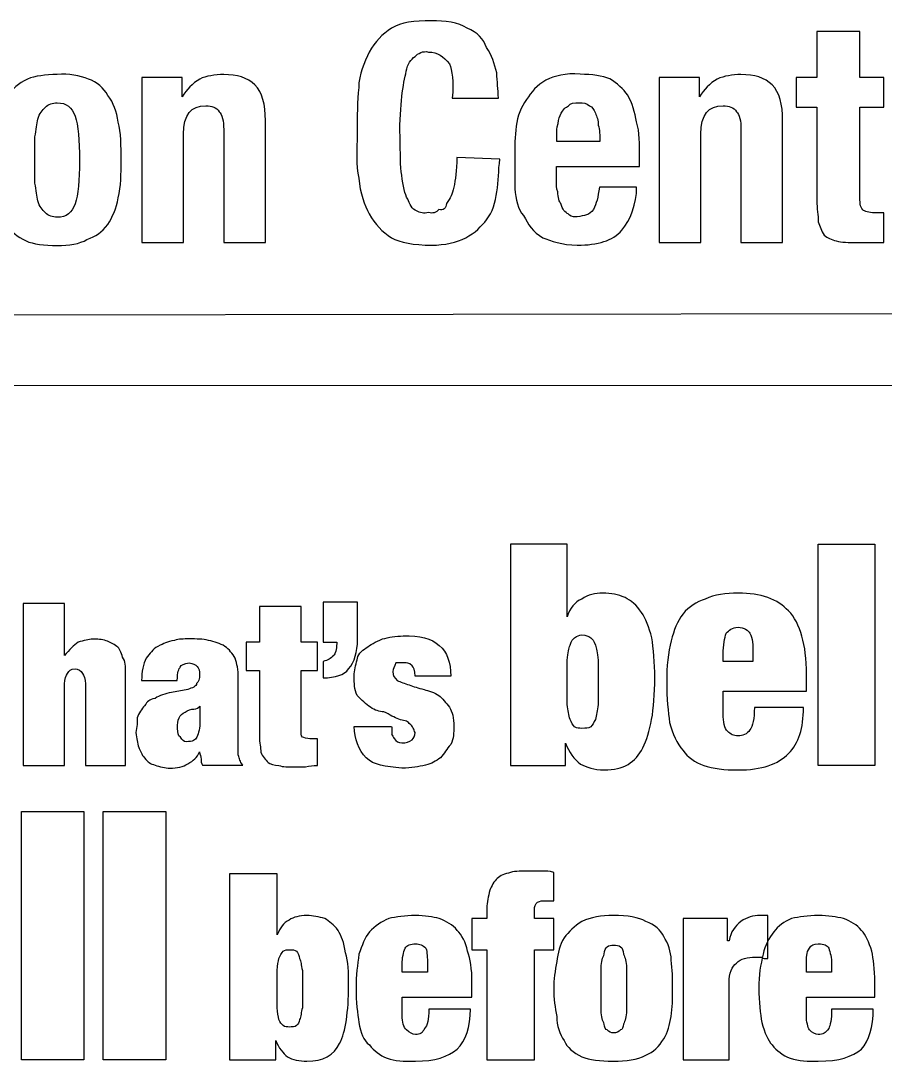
# Paper-space layout '1' of a CAD drawing. Header units: inches. Extents: x 1.3 to 44.7, y 1 to 54.1.
# Drawn here: x 11.867 to 12.303, y 6.761 to 7.286 of the extents above; entities that cross this region are included whole.
import ezdxf

# ---------------------------------------------------------------- set-up
doc = ezdxf.new("R2010")
doc.units = ezdxf.units.IN
doc.header["$MEASUREMENT"] = 0
doc.layers.add('ASEDOLIKE - Level 4', color=7, linetype='Continuous', lineweight=0)

psp = doc.layouts.new('1')

# ---------------------------------------------------------------- linework, layer by layer
at = {"layer": 'ASEDOLIKE - Level 4', "color": 7, "linetype": 'Continuous', "lineweight": 30}
for p, q in [((12.97675, 7.13944), (10.88237, 7.13644)), ((13.08248, 7.10269), (10.83813, 7.10194)), ((12.26904, 6.91059), (12.26904, 7.02232)), ((12.26904, 7.02232), (12.29753, 7.02232)), ((12.29753, 7.02232), (12.29753, 6.91059)), ((12.29753, 6.91059), (12.26904, 6.91059)), ((11.86711, 6.76212), (11.86711, 6.88735)), ((11.86711, 6.88735), (11.8986, 6.88735)), ((11.8986, 6.88735), (11.8986, 6.76212)), ((11.90835, 6.76212), (11.90835, 6.88735)), ((11.90835, 6.88735), (11.93984, 6.88735)), ((11.93984, 6.88735), (11.93984, 6.76212)), ((11.8986, 6.76212), (11.86711, 6.76212)), ((11.93984, 6.76212), (11.90835, 6.76212))]:
    psp.add_line(p, q, dxfattribs=at)
for points, knots in [([(12.08291, 7.26467), (12.07991, 7.26841), (12.07691, 7.27066), (12.07241, 7.27066), (12.06941, 7.27141), (12.06716, 7.26991), (12.06566, 7.26841), (12.06341, 7.26691), (12.06191, 7.26467), (12.06116, 7.26092), (12.06041, 7.25792), (12.05966, 7.25342), (12.05891, 7.24817), (12.05891, 7.24292), (12.05741, 7.23617), (12.05816, 7.22792), (12.05816, 7.21967), (12.05816, 7.21292), (12.05891, 7.20843), (12.05966, 7.20318), (12.06041, 7.19868), (12.06191, 7.19643), (12.06266, 7.19418), (12.06416, 7.19118), (12.06641, 7.19043), (12.06791, 7.18968), (12.07016, 7.18893), (12.07241, 7.18968), (12.07466, 7.18893), (12.07616, 7.18968), (12.07766, 7.19118), (12.07991, 7.19043), (12.08141, 7.19193), (12.08141, 7.19418), (12.08366, 7.19718), (12.08441, 7.19868), (12.08516, 7.20243), (12.08591, 7.20618), (12.08666, 7.21067), (12.08666, 7.21742), (12.08666, 7.21742), (12.1084, 7.21667), (12.1084, 7.21667), (12.10765, 7.21067), (12.10765, 7.20543), (12.1069, 7.20018), (12.10615, 7.19493), (12.10465, 7.18968), (12.10165, 7.18593), (12.0994, 7.18293), (12.09566, 7.17918), (12.09116, 7.17693), (12.08666, 7.17468), (12.08066, 7.17318), (12.07391, 7.17318), (12.06491, 7.17318), (12.05816, 7.17468), (12.05366, 7.17693), (12.04916, 7.17993), (12.04541, 7.18368), (12.04241, 7.18893), (12.04017, 7.19343), (12.03792, 7.19943), (12.03717, 7.20693), (12.03567, 7.21367), (12.03642, 7.22117), (12.03642, 7.22942), (12.03642, 7.23842), (12.03642, 7.24592), (12.03717, 7.25267), (12.03717, 7.25942), (12.04017, 7.26541), (12.04241, 7.27066), (12.04541, 7.27591), (12.04916, 7.27966), (12.05366, 7.28266), (12.05891, 7.28566), (12.06491, 7.28641), (12.07391, 7.28641), (12.08066, 7.28641), (12.08741, 7.28566), (12.09191, 7.28266), (12.09715, 7.28041), (12.10015, 7.27741), (12.10165, 7.27291), (12.10465, 7.26916), (12.1054, 7.26467), (12.1069, 7.26017), (12.1069, 7.25567), (12.10765, 7.25192), (12.10765, 7.24742), (12.10765, 7.24742), (12.08441, 7.24742), (12.08441, 7.24742), (12.08516, 7.25567), (12.08441, 7.26167), (12.08291, 7.26467)], [0, 0, 0, 0, 0.03125, 0.03125, 0.03125, 0.0625, 0.0625, 0.0625, 0.09375, 0.09375, 0.09375, 0.125, 0.125, 0.125, 0.15625, 0.15625, 0.15625, 0.1875, 0.1875, 0.1875, 0.21875, 0.21875, 0.21875, 0.25, 0.25, 0.25, 0.28125, 0.28125, 0.28125, 0.3125, 0.3125, 0.3125, 0.34375, 0.34375, 0.34375, 0.375, 0.375, 0.375, 0.40625, 0.40625, 0.40625, 0.4375, 0.4375, 0.4375, 0.46875, 0.46875, 0.46875, 0.5, 0.5, 0.5, 0.53125, 0.53125, 0.53125, 0.5625, 0.5625, 0.5625, 0.59375, 0.59375, 0.59375, 0.625, 0.625, 0.625, 0.65625, 0.65625, 0.65625, 0.6875, 0.6875, 0.6875, 0.71875, 0.71875, 0.71875, 0.75, 0.75, 0.75, 0.78125, 0.78125, 0.78125, 0.8125, 0.8125, 0.8125, 0.84375, 0.84375, 0.84375, 0.875, 0.875, 0.875, 0.90625, 0.90625, 0.90625, 0.9375, 0.9375, 0.9375, 0.96875, 0.96875, 0.96875, 1, 1, 1, 1]), ([(12.29003, 7.28103), (12.29003, 7.28103), (12.29003, 7.25778), (12.29003, 7.25778), (12.29003, 7.25778), (12.30203, 7.25778), (12.30203, 7.25778), (12.30203, 7.25778), (12.30203, 7.24278), (12.30203, 7.24278), (12.30203, 7.24278), (12.29003, 7.24278), (12.29003, 7.24278), (12.29003, 7.24278), (12.29003, 7.19854), (12.29003, 7.19854), (12.29003, 7.19479), (12.29003, 7.19254), (12.29153, 7.19104), (12.29228, 7.19029), (12.29453, 7.18954), (12.29753, 7.18954), (12.29828, 7.18954), (12.29903, 7.18954), (12.29978, 7.18954), (12.30053, 7.18954), (12.30128, 7.18954), (12.30203, 7.18954), (12.30203, 7.18954), (12.30203, 7.17454), (12.30203, 7.17454), (12.29978, 7.17454), (12.29753, 7.17454), (12.29528, 7.17454), (12.29303, 7.17454), (12.29078, 7.17454), (12.28853, 7.17454), (12.28403, 7.17454), (12.28103, 7.17454), (12.27803, 7.17529), (12.27578, 7.17604), (12.27353, 7.17679), (12.27203, 7.17829), (12.27054, 7.18054), (12.26979, 7.18279), (12.26904, 7.18504), (12.26904, 7.18804), (12.26829, 7.19179), (12.26829, 7.19554), (12.26829, 7.19554), (12.26829, 7.24278), (12.26829, 7.24278), (12.26829, 7.24278), (12.25779, 7.24278), (12.25779, 7.24278), (12.25779, 7.24278), (12.25779, 7.25778), (12.25779, 7.25778), (12.25779, 7.25778), (12.26829, 7.25778), (12.26829, 7.25778), (12.26829, 7.25778), (12.26829, 7.28103), (12.26829, 7.28103), (12.26829, 7.28103), (12.29003, 7.28103), (12.29003, 7.28103)], [0, 0, 0, 0, 0.045455, 0.045455, 0.045455, 0.090909, 0.090909, 0.090909, 0.136364, 0.136364, 0.136364, 0.181818, 0.181818, 0.181818, 0.227273, 0.227273, 0.227273, 0.272727, 0.272727, 0.272727, 0.318182, 0.318182, 0.318182, 0.363636, 0.363636, 0.363636, 0.409091, 0.409091, 0.409091, 0.454545, 0.454545, 0.454545, 0.5, 0.5, 0.5, 0.545455, 0.545455, 0.545455, 0.590909, 0.590909, 0.590909, 0.636364, 0.636364, 0.636364, 0.681818, 0.681818, 0.681818, 0.727273, 0.727273, 0.727273, 0.772727, 0.772727, 0.772727, 0.818182, 0.818182, 0.818182, 0.863636, 0.863636, 0.863636, 0.909091, 0.909091, 0.909091, 0.954545, 0.954545, 0.954545, 1, 1, 1, 1]), ([(11.85436, 7.23453), (11.85511, 7.24053), (11.85736, 7.24503), (11.85961, 7.24878), (11.86261, 7.25178), (11.86561, 7.25478), (11.87011, 7.25703), (11.87386, 7.25853), (11.87911, 7.25928), (11.8851, 7.25928), (11.8911, 7.26003), (11.89635, 7.25853), (11.90085, 7.25703), (11.90535, 7.25553), (11.90835, 7.25253), (11.9106, 7.24878), (11.9136, 7.24503), (11.9151, 7.24053), (11.91585, 7.23528), (11.91735, 7.23003), (11.91735, 7.22329), (11.91735, 7.21579), (11.91735, 7.20904), (11.91735, 7.20304), (11.91585, 7.19704), (11.9151, 7.19179), (11.91285, 7.18729), (11.9106, 7.18354), (11.9076, 7.17979), (11.9046, 7.17754), (11.9001, 7.17604), (11.89635, 7.17379), (11.8911, 7.17304), (11.8851, 7.17304), (11.87836, 7.17304), (11.87311, 7.17379), (11.86936, 7.17529), (11.86486, 7.17754), (11.86186, 7.17979), (11.85961, 7.18354), (11.85661, 7.18729), (11.85511, 7.19179), (11.85436, 7.19704), (11.85286, 7.20229), (11.85286, 7.20904), (11.85286, 7.21579), (11.85286, 7.22329), (11.85286, 7.22928), (11.85436, 7.23453)], [0, 0, 0, 0, 0.0625, 0.0625, 0.0625, 0.125, 0.125, 0.125, 0.1875, 0.1875, 0.1875, 0.25, 0.25, 0.25, 0.3125, 0.3125, 0.3125, 0.375, 0.375, 0.375, 0.4375, 0.4375, 0.4375, 0.5, 0.5, 0.5, 0.5625, 0.5625, 0.5625, 0.625, 0.625, 0.625, 0.6875, 0.6875, 0.6875, 0.75, 0.75, 0.75, 0.8125, 0.8125, 0.8125, 0.875, 0.875, 0.875, 0.9375, 0.9375, 0.9375, 1, 1, 1, 1]), ([(11.94809, 7.25778), (11.94809, 7.25778), (11.94809, 7.24803), (11.94809, 7.24803), (11.94809, 7.24803), (11.94809, 7.24803), (11.94809, 7.24803), (11.95034, 7.25178), (11.95334, 7.25478), (11.95709, 7.25703), (11.96009, 7.25853), (11.96459, 7.25928), (11.96909, 7.25928), (11.97584, 7.25928), (11.98109, 7.25778), (11.98484, 7.25403), (11.98859, 7.25028), (11.99009, 7.24428), (11.99009, 7.23603), (11.99009, 7.23603), (11.99009, 7.17454), (11.99009, 7.17454), (11.99009, 7.17454), (11.96909, 7.17454), (11.96909, 7.17454), (11.96909, 7.17454), (11.96909, 7.23153), (11.96909, 7.23153), (11.96909, 7.23603), (11.96834, 7.23903), (11.96684, 7.24053), (11.96534, 7.24278), (11.96309, 7.24353), (11.96009, 7.24353), (11.95259, 7.24353), (11.94884, 7.23903), (11.94884, 7.22928), (11.94884, 7.22928), (11.94884, 7.17454), (11.94884, 7.17454), (11.94884, 7.17454), (11.92785, 7.17454), (11.92785, 7.17454), (11.92785, 7.17454), (11.92785, 7.25778), (11.92785, 7.25778), (11.92785, 7.25778), (11.94809, 7.25778), (11.94809, 7.25778)], [0, 0, 0, 0, 0.0625, 0.0625, 0.0625, 0.125, 0.125, 0.125, 0.1875, 0.1875, 0.1875, 0.25, 0.25, 0.25, 0.3125, 0.3125, 0.3125, 0.375, 0.375, 0.375, 0.4375, 0.4375, 0.4375, 0.5, 0.5, 0.5, 0.5625, 0.5625, 0.5625, 0.625, 0.625, 0.625, 0.6875, 0.6875, 0.6875, 0.75, 0.75, 0.75, 0.8125, 0.8125, 0.8125, 0.875, 0.875, 0.875, 0.9375, 0.9375, 0.9375, 1, 1, 1, 1]), ([(12.1369, 7.20618), (12.1369, 7.20393), (12.1369, 7.20168), (12.13765, 7.20018), (12.13765, 7.19718), (12.1384, 7.19493), (12.13915, 7.19418), (12.1399, 7.19118), (12.1414, 7.18968), (12.1429, 7.18893), (12.14365, 7.18818), (12.1444, 7.18743), (12.1474, 7.18743), (12.15115, 7.18818), (12.15339, 7.18818), (12.15564, 7.19118), (12.15714, 7.19418), (12.15789, 7.19718), (12.15864, 7.20243), (12.15864, 7.20243), (12.17739, 7.20243), (12.17739, 7.20243), (12.17739, 7.19418), (12.17439, 7.18593), (12.16989, 7.18068), (12.16539, 7.17543), (12.15789, 7.17318), (12.1474, 7.17318), (12.1399, 7.17318), (12.1339, 7.17543), (12.13015, 7.17693), (12.1249, 7.17993), (12.12265, 7.18368), (12.1204, 7.18818), (12.1174, 7.19118), (12.11665, 7.19643), (12.1159, 7.20168), (12.1159, 7.20768), (12.1159, 7.21142), (12.1159, 7.21667), (12.1159, 7.22342), (12.1159, 7.22792), (12.11665, 7.23317), (12.1174, 7.23842), (12.1189, 7.24292), (12.1219, 7.24667), (12.12415, 7.25042), (12.12715, 7.25417), (12.13165, 7.25642), (12.13615, 7.25867), (12.1414, 7.26017), (12.1489, 7.25942), (12.15489, 7.25942), (12.16014, 7.25867), (12.16389, 7.25717), (12.16764, 7.25492), (12.17064, 7.25192), (12.17289, 7.24892), (12.17514, 7.24517), (12.17664, 7.23992), (12.17739, 7.23542), (12.17889, 7.23017), (12.17889, 7.22417), (12.17889, 7.21742), (12.17889, 7.21742), (12.17889, 7.21292), (12.17889, 7.21292), (12.17889, 7.21292), (12.1369, 7.21292), (12.1369, 7.21292), (12.1369, 7.21292), (12.1369, 7.20618), (12.1369, 7.20618)], [0, 0, 0, 0, 0.041667, 0.041667, 0.041667, 0.083333, 0.083333, 0.083333, 0.125, 0.125, 0.125, 0.166667, 0.166667, 0.166667, 0.208333, 0.208333, 0.208333, 0.25, 0.25, 0.25, 0.291667, 0.291667, 0.291667, 0.333333, 0.333333, 0.333333, 0.375, 0.375, 0.375, 0.416667, 0.416667, 0.416667, 0.458333, 0.458333, 0.458333, 0.5, 0.5, 0.5, 0.541667, 0.541667, 0.541667, 0.583333, 0.583333, 0.583333, 0.625, 0.625, 0.625, 0.666667, 0.666667, 0.666667, 0.708333, 0.708333, 0.708333, 0.75, 0.75, 0.75, 0.791667, 0.791667, 0.791667, 0.833333, 0.833333, 0.833333, 0.875, 0.875, 0.875, 0.916667, 0.916667, 0.916667, 0.958333, 0.958333, 0.958333, 1, 1, 1, 1]), ([(12.20905, 7.25778), (12.20905, 7.25778), (12.20905, 7.24803), (12.20905, 7.24803), (12.20905, 7.24803), (12.20905, 7.24803), (12.20905, 7.24803), (12.2113, 7.25178), (12.2143, 7.25478), (12.21804, 7.25703), (12.22179, 7.25853), (12.22554, 7.25928), (12.23004, 7.25928), (12.23679, 7.25928), (12.24204, 7.25778), (12.24579, 7.25403), (12.24954, 7.25028), (12.25104, 7.24428), (12.25104, 7.23603), (12.25104, 7.23603), (12.25104, 7.17454), (12.25104, 7.17454), (12.25104, 7.17454), (12.23004, 7.17454), (12.23004, 7.17454), (12.23004, 7.17454), (12.23004, 7.23153), (12.23004, 7.23153), (12.23004, 7.23603), (12.22929, 7.23903), (12.22779, 7.24053), (12.22629, 7.24278), (12.22404, 7.24353), (12.22104, 7.24353), (12.21355, 7.24353), (12.2098, 7.23903), (12.2098, 7.22928), (12.2098, 7.22928), (12.2098, 7.17454), (12.2098, 7.17454), (12.2098, 7.17454), (12.1888, 7.17454), (12.1888, 7.17454), (12.1888, 7.17454), (12.1888, 7.25778), (12.1888, 7.25778), (12.1888, 7.25778), (12.20905, 7.25778), (12.20905, 7.25778)], [0, 0, 0, 0, 0.0625, 0.0625, 0.0625, 0.125, 0.125, 0.125, 0.1875, 0.1875, 0.1875, 0.25, 0.25, 0.25, 0.3125, 0.3125, 0.3125, 0.375, 0.375, 0.375, 0.4375, 0.4375, 0.4375, 0.5, 0.5, 0.5, 0.5625, 0.5625, 0.5625, 0.625, 0.625, 0.625, 0.6875, 0.6875, 0.6875, 0.75, 0.75, 0.75, 0.8125, 0.8125, 0.8125, 0.875, 0.875, 0.875, 0.9375, 0.9375, 0.9375, 1, 1, 1, 1]), ([(11.87386, 7.20454), (11.87461, 7.20079), (11.87461, 7.19779), (11.87536, 7.19554), (11.87611, 7.19254), (11.87761, 7.19104), (11.87911, 7.18954), (11.8806, 7.18804), (11.88285, 7.18729), (11.8851, 7.18729), (11.8896, 7.18729), (11.8926, 7.18954), (11.8941, 7.19404), (11.8956, 7.19854), (11.89635, 7.20604), (11.89635, 7.21579), (11.89635, 7.22629), (11.8956, 7.23378), (11.8941, 7.23828), (11.8926, 7.24278), (11.8896, 7.24503), (11.8851, 7.24503), (11.88285, 7.24503), (11.8806, 7.24428), (11.87911, 7.24278), (11.87761, 7.24128), (11.87611, 7.23978), (11.87536, 7.23678), (11.87461, 7.23453), (11.87461, 7.23153), (11.87386, 7.22778), (11.87386, 7.22404), (11.87386, 7.22029), (11.87386, 7.21579), (11.87386, 7.21204), (11.87386, 7.20829), (11.87386, 7.20454)], [0, 0, 0, 0, 0.083333, 0.083333, 0.083333, 0.166667, 0.166667, 0.166667, 0.25, 0.25, 0.25, 0.333333, 0.333333, 0.333333, 0.416667, 0.416667, 0.416667, 0.5, 0.5, 0.5, 0.583333, 0.583333, 0.583333, 0.666667, 0.666667, 0.666667, 0.75, 0.75, 0.75, 0.833333, 0.833333, 0.833333, 0.916667, 0.916667, 0.916667, 1, 1, 1, 1]), ([(12.15806, 7.23378), (12.15806, 7.23603), (12.15731, 7.23828), (12.15656, 7.23978), (12.15581, 7.24203), (12.15506, 7.24278), (12.15356, 7.24353), (12.15206, 7.24503), (12.15056, 7.24503), (12.14831, 7.24503), (12.14606, 7.24503), (12.14381, 7.24503), (12.14306, 7.24353), (12.14156, 7.24278), (12.14006, 7.24128), (12.13931, 7.23978), (12.13856, 7.23828), (12.13781, 7.23678), (12.13781, 7.23453), (12.13706, 7.23228), (12.13706, 7.23078), (12.13706, 7.22853), (12.13706, 7.22853), (12.13706, 7.22554), (12.13706, 7.22554), (12.13706, 7.22554), (12.15881, 7.22554), (12.15881, 7.22554), (12.15881, 7.22853), (12.15881, 7.23153), (12.15806, 7.23378)], [0, 0, 0, 0, 0.1, 0.1, 0.1, 0.2, 0.2, 0.2, 0.3, 0.3, 0.3, 0.4, 0.4, 0.4, 0.5, 0.5, 0.5, 0.6, 0.6, 0.6, 0.7, 0.7, 0.7, 0.8, 0.8, 0.8, 0.9, 0.9, 0.9, 1, 1, 1, 1]), ([(12.14231, 7.02232), (12.14231, 7.02232), (12.14231, 6.98558), (12.14231, 6.98558), (12.14231, 6.98558), (12.14231, 6.98558), (12.14231, 6.98558), (12.14381, 6.99008), (12.14606, 6.99308), (12.14981, 6.99458), (12.15281, 6.99683), (12.15656, 6.99758), (12.1603, 6.99758), (12.1648, 6.99758), (12.1678, 6.99683), (12.17155, 6.99533), (12.17455, 6.99383), (12.17755, 6.99158), (12.1798, 6.98783), (12.18205, 6.98483), (12.18355, 6.98033), (12.18505, 6.97508), (12.1858, 6.96983), (12.18655, 6.96233), (12.18655, 6.95483), (12.18655, 6.93834), (12.1843, 6.92709), (12.18055, 6.91959), (12.1768, 6.91209), (12.1708, 6.90834), (12.16105, 6.90834), (12.15581, 6.90834), (12.15206, 6.90984), (12.14906, 6.91134), (12.14606, 6.91359), (12.14306, 6.91734), (12.14156, 6.92184), (12.14156, 6.92184), (12.14156, 6.92184), (12.14156, 6.92184), (12.14156, 6.92184), (12.14156, 6.91059), (12.14156, 6.91059), (12.14156, 6.91059), (12.11381, 6.91059), (12.11381, 6.91059), (12.11381, 6.91059), (12.11381, 7.02232), (12.11381, 7.02232), (12.11381, 7.02232), (12.14231, 7.02232), (12.14231, 7.02232)], [0, 0, 0, 0, 0.058824, 0.058824, 0.058824, 0.117647, 0.117647, 0.117647, 0.176471, 0.176471, 0.176471, 0.235294, 0.235294, 0.235294, 0.294118, 0.294118, 0.294118, 0.352941, 0.352941, 0.352941, 0.411765, 0.411765, 0.411765, 0.470588, 0.470588, 0.470588, 0.529412, 0.529412, 0.529412, 0.588235, 0.588235, 0.588235, 0.647059, 0.647059, 0.647059, 0.705882, 0.705882, 0.705882, 0.764706, 0.764706, 0.764706, 0.823529, 0.823529, 0.823529, 0.882353, 0.882353, 0.882353, 0.941176, 0.941176, 0.941176, 1, 1, 1, 1]), ([(12.22104, 6.93684), (12.22104, 6.93234), (12.22179, 6.92934), (12.22329, 6.92784), (12.22479, 6.92634), (12.22629, 6.92559), (12.22854, 6.92559), (12.23079, 6.92559), (12.23304, 6.92634), (12.23454, 6.92859), (12.23604, 6.93009), (12.23679, 6.93459), (12.23679, 6.93984), (12.23679, 6.93984), (12.26154, 6.93984), (12.26154, 6.93984), (12.26154, 6.92934), (12.25929, 6.92184), (12.25404, 6.91659), (12.24879, 6.91134), (12.24054, 6.90834), (12.22854, 6.90834), (12.22179, 6.90834), (12.21579, 6.90909), (12.2113, 6.91059), (12.2068, 6.91209), (12.20305, 6.91509), (12.2008, 6.91809), (12.1978, 6.92184), (12.19555, 6.92634), (12.19405, 6.93234), (12.1933, 6.93759), (12.19255, 6.94434), (12.19255, 6.95258), (12.19255, 6.96083), (12.1933, 6.96758), (12.1948, 6.97358), (12.1963, 6.97883), (12.1978, 6.98333), (12.2008, 6.98708), (12.2038, 6.99083), (12.20755, 6.99308), (12.21205, 6.99458), (12.21654, 6.99683), (12.22254, 6.99758), (12.22854, 6.99758), (12.23454, 6.99758), (12.23904, 6.99683), (12.24354, 6.99533), (12.24804, 6.99383), (12.25104, 6.99158), (12.25404, 6.98858), (12.25704, 6.98558), (12.25929, 6.98108), (12.26079, 6.97583), (12.26229, 6.97058), (12.26304, 6.96458), (12.26304, 6.95633), (12.26304, 6.95633), (12.26304, 6.94808), (12.26304, 6.94808), (12.26304, 6.94808), (12.22104, 6.94808), (12.22104, 6.94808), (12.22104, 6.94808), (12.22104, 6.93684), (12.22104, 6.93684)], [0, 0, 0, 0, 0.045455, 0.045455, 0.045455, 0.090909, 0.090909, 0.090909, 0.136364, 0.136364, 0.136364, 0.181818, 0.181818, 0.181818, 0.227273, 0.227273, 0.227273, 0.272727, 0.272727, 0.272727, 0.318182, 0.318182, 0.318182, 0.363636, 0.363636, 0.363636, 0.409091, 0.409091, 0.409091, 0.454545, 0.454545, 0.454545, 0.5, 0.5, 0.5, 0.545455, 0.545455, 0.545455, 0.590909, 0.590909, 0.590909, 0.636364, 0.636364, 0.636364, 0.681818, 0.681818, 0.681818, 0.727273, 0.727273, 0.727273, 0.772727, 0.772727, 0.772727, 0.818182, 0.818182, 0.818182, 0.863636, 0.863636, 0.863636, 0.909091, 0.909091, 0.909091, 0.954545, 0.954545, 0.954545, 1, 1, 1, 1]), ([(11.88885, 6.99233), (11.88885, 6.99233), (11.88885, 6.96608), (11.88885, 6.96608), (11.88885, 6.96608), (11.88885, 6.96608), (11.88885, 6.96608), (11.8911, 6.96908), (11.89335, 6.97133), (11.8956, 6.97283), (11.8986, 6.97358), (11.90085, 6.97433), (11.9031, 6.97433), (11.90535, 6.97433), (11.9076, 6.97433), (11.90985, 6.97358), (11.91135, 6.97283), (11.9136, 6.97208), (11.9151, 6.97058), (11.9166, 6.96983), (11.91735, 6.96758), (11.9181, 6.96533), (11.9196, 6.96308), (11.9196, 6.96083), (11.9196, 6.95708), (11.9196, 6.95708), (11.9196, 6.91059), (11.9196, 6.91059), (11.9196, 6.91059), (11.89935, 6.91059), (11.89935, 6.91059), (11.89935, 6.91059), (11.89935, 6.95183), (11.89935, 6.95183), (11.89935, 6.95408), (11.8986, 6.95633), (11.89785, 6.95708), (11.8971, 6.95858), (11.8956, 6.95933), (11.8941, 6.95933), (11.89185, 6.95933), (11.8911, 6.95858), (11.89035, 6.95708), (11.8896, 6.95633), (11.88885, 6.95408), (11.88885, 6.95183), (11.88885, 6.95183), (11.88885, 6.91059), (11.88885, 6.91059), (11.88885, 6.91059), (11.86786, 6.91059), (11.86786, 6.91059), (11.86786, 6.91059), (11.86786, 6.99233), (11.86786, 6.99233), (11.86786, 6.99233), (11.88885, 6.99233), (11.88885, 6.99233)], [0, 0, 0, 0, 0.052632, 0.052632, 0.052632, 0.105263, 0.105263, 0.105263, 0.157895, 0.157895, 0.157895, 0.210526, 0.210526, 0.210526, 0.263158, 0.263158, 0.263158, 0.315789, 0.315789, 0.315789, 0.368421, 0.368421, 0.368421, 0.421053, 0.421053, 0.421053, 0.473684, 0.473684, 0.473684, 0.526316, 0.526316, 0.526316, 0.578947, 0.578947, 0.578947, 0.631579, 0.631579, 0.631579, 0.684211, 0.684211, 0.684211, 0.736842, 0.736842, 0.736842, 0.789474, 0.789474, 0.789474, 0.842105, 0.842105, 0.842105, 0.894737, 0.894737, 0.894737, 0.947368, 0.947368, 0.947368, 1, 1, 1, 1]), ([(11.98709, 6.97283), (11.98709, 6.97283), (11.98709, 6.99083), (11.98709, 6.99083), (11.98709, 6.99083), (12.00808, 6.99083), (12.00808, 6.99083), (12.00808, 6.99083), (12.00808, 6.97283), (12.00808, 6.97283), (12.00808, 6.97283), (12.01633, 6.97283), (12.01633, 6.97283), (12.01633, 6.97283), (12.01633, 6.95858), (12.01633, 6.95858), (12.01633, 6.95858), (12.00808, 6.95858), (12.00808, 6.95858), (12.00808, 6.95858), (12.00808, 6.92859), (12.00808, 6.92859), (12.00808, 6.92709), (12.00808, 6.92559), (12.00883, 6.92484), (12.00958, 6.92484), (12.01108, 6.92409), (12.01258, 6.92409), (12.01258, 6.92409), (12.01633, 6.92409), (12.01633, 6.92409), (12.01633, 6.92409), (12.01633, 6.91059), (12.01633, 6.91059), (12.01408, 6.91059), (12.01258, 6.91059), (12.01033, 6.90984), (12.00808, 6.90984), (12.00658, 6.90984), (12.00508, 6.90984), (12.00133, 6.90984), (11.99908, 6.90984), (11.99683, 6.91059), (11.99458, 6.91059), (11.99233, 6.91134), (11.99158, 6.91209), (11.99009, 6.91359), (11.98859, 6.91509), (11.98784, 6.91734), (11.98784, 6.91959), (11.98709, 6.92184), (11.98709, 6.92559), (11.98709, 6.92559), (11.98709, 6.95858), (11.98709, 6.95858), (11.98709, 6.95858), (11.98034, 6.95858), (11.98034, 6.95858), (11.98034, 6.95858), (11.98034, 6.97283), (11.98034, 6.97283), (11.98034, 6.97283), (11.98709, 6.97283), (11.98709, 6.97283)], [0, 0, 0, 0, 0.047619, 0.047619, 0.047619, 0.095238, 0.095238, 0.095238, 0.142857, 0.142857, 0.142857, 0.190476, 0.190476, 0.190476, 0.238095, 0.238095, 0.238095, 0.285714, 0.285714, 0.285714, 0.333333, 0.333333, 0.333333, 0.380952, 0.380952, 0.380952, 0.428571, 0.428571, 0.428571, 0.47619, 0.47619, 0.47619, 0.52381, 0.52381, 0.52381, 0.571429, 0.571429, 0.571429, 0.619048, 0.619048, 0.619048, 0.666667, 0.666667, 0.666667, 0.714286, 0.714286, 0.714286, 0.761905, 0.761905, 0.761905, 0.809524, 0.809524, 0.809524, 0.857143, 0.857143, 0.857143, 0.904762, 0.904762, 0.904762, 0.952381, 0.952381, 0.952381, 1, 1, 1, 1]), ([(12.03658, 6.99308), (12.03658, 6.99308), (12.03658, 6.97433), (12.03658, 6.97433), (12.03658, 6.96758), (12.03508, 6.96308), (12.03208, 6.95933), (12.02983, 6.95633), (12.02533, 6.95483), (12.01933, 6.95483), (12.01933, 6.95483), (12.01933, 6.96308), (12.01933, 6.96308), (12.02158, 6.96383), (12.02308, 6.96458), (12.02458, 6.96608), (12.02533, 6.96683), (12.02608, 6.96908), (12.02608, 6.97208), (12.02608, 6.97208), (12.02608, 6.97283), (12.02608, 6.97283), (12.02608, 6.97283), (12.01933, 6.97283), (12.01933, 6.97283), (12.01933, 6.97283), (12.01933, 6.99308), (12.01933, 6.99308), (12.01933, 6.99308), (12.03658, 6.99308), (12.03658, 6.99308)], [0, 0, 0, 0, 0.1, 0.1, 0.1, 0.2, 0.2, 0.2, 0.3, 0.3, 0.3, 0.4, 0.4, 0.4, 0.5, 0.5, 0.5, 0.6, 0.6, 0.6, 0.7, 0.7, 0.7, 0.8, 0.8, 0.8, 0.9, 0.9, 0.9, 1, 1, 1, 1]), ([(12.23454, 6.97733), (12.23379, 6.97883), (12.23154, 6.98033), (12.22854, 6.98033), (12.22554, 6.98033), (12.22404, 6.97883), (12.22254, 6.97733), (12.22179, 6.97508), (12.22104, 6.97133), (12.22104, 6.96683), (12.22104, 6.96683), (12.22104, 6.96308), (12.22104, 6.96308), (12.22104, 6.96308), (12.23604, 6.96308), (12.23604, 6.96308), (12.23604, 6.96308), (12.23604, 6.96683), (12.23604, 6.96683), (12.23604, 6.97133), (12.23604, 6.97508), (12.23454, 6.97733)], [0, 0, 0, 0, 0.142857, 0.142857, 0.142857, 0.285714, 0.285714, 0.285714, 0.428571, 0.428571, 0.428571, 0.571429, 0.571429, 0.571429, 0.714286, 0.714286, 0.714286, 0.857143, 0.857143, 0.857143, 1, 1, 1, 1]), ([(11.95768, 6.91373), (11.95768, 6.91523), (11.95693, 6.91598), (11.95693, 6.91748), (11.95693, 6.91748), (11.95693, 6.91748), (11.95693, 6.91748), (11.95543, 6.91448), (11.95393, 6.91298), (11.95093, 6.91148), (11.94868, 6.90998), (11.94568, 6.90923), (11.94193, 6.90923), (11.93968, 6.90923), (11.93668, 6.90998), (11.93443, 6.91073), (11.93218, 6.91148), (11.93068, 6.91223), (11.92919, 6.91448), (11.92769, 6.91598), (11.92694, 6.91823), (11.92619, 6.91973), (11.92544, 6.92198), (11.92544, 6.92423), (11.92469, 6.92723), (11.92544, 6.93022), (11.92544, 6.93247), (11.92544, 6.93472), (11.92619, 6.93697), (11.92769, 6.93922), (11.92919, 6.94072), (11.93068, 6.94297), (11.93143, 6.94372), (11.93443, 6.94447), (11.93668, 6.94597), (11.93968, 6.94672), (11.94268, 6.94747), (11.94268, 6.94747), (11.95093, 6.94897), (11.95093, 6.94897), (11.95318, 6.94972), (11.95543, 6.95047), (11.95543, 6.95197), (11.95618, 6.95272), (11.95693, 6.95422), (11.95693, 6.95647), (11.95693, 6.96022), (11.95543, 6.96172), (11.95168, 6.96247), (11.94943, 6.96172), (11.94718, 6.96172), (11.94718, 6.96022), (11.94643, 6.95947), (11.94568, 6.95797), (11.94568, 6.95347), (11.94568, 6.95347), (11.92769, 6.95347), (11.92769, 6.95347), (11.92769, 6.95797), (11.92844, 6.96172), (11.92993, 6.96472), (11.93218, 6.96697), (11.93293, 6.96922), (11.93593, 6.97072), (11.93893, 6.97222), (11.94043, 6.97297), (11.94418, 6.97372), (11.94643, 6.97447), (11.94868, 6.97447), (11.95168, 6.97447), (11.95543, 6.97447), (11.95843, 6.97447), (11.96143, 6.97372), (11.96443, 6.97297), (11.96743, 6.97222), (11.96968, 6.97072), (11.97193, 6.96922), (11.97343, 6.96697), (11.97493, 6.96472), (11.97568, 6.96172), (11.97643, 6.95947), (11.97643, 6.95422), (11.97643, 6.95422), (11.97643, 6.92423), (11.97643, 6.92423), (11.97643, 6.92123), (11.97643, 6.91823), (11.97643, 6.91598), (11.97718, 6.91373), (11.97718, 6.91298), (11.97868, 6.91073), (11.97868, 6.91073), (11.95843, 6.91073), (11.95843, 6.91073), (11.95768, 6.91148), (11.95768, 6.91298), (11.95768, 6.91373)], [0, 0, 0, 0, 0.03125, 0.03125, 0.03125, 0.0625, 0.0625, 0.0625, 0.09375, 0.09375, 0.09375, 0.125, 0.125, 0.125, 0.15625, 0.15625, 0.15625, 0.1875, 0.1875, 0.1875, 0.21875, 0.21875, 0.21875, 0.25, 0.25, 0.25, 0.28125, 0.28125, 0.28125, 0.3125, 0.3125, 0.3125, 0.34375, 0.34375, 0.34375, 0.375, 0.375, 0.375, 0.40625, 0.40625, 0.40625, 0.4375, 0.4375, 0.4375, 0.46875, 0.46875, 0.46875, 0.5, 0.5, 0.5, 0.53125, 0.53125, 0.53125, 0.5625, 0.5625, 0.5625, 0.59375, 0.59375, 0.59375, 0.625, 0.625, 0.625, 0.65625, 0.65625, 0.65625, 0.6875, 0.6875, 0.6875, 0.71875, 0.71875, 0.71875, 0.75, 0.75, 0.75, 0.78125, 0.78125, 0.78125, 0.8125, 0.8125, 0.8125, 0.84375, 0.84375, 0.84375, 0.875, 0.875, 0.875, 0.90625, 0.90625, 0.90625, 0.9375, 0.9375, 0.9375, 0.96875, 0.96875, 0.96875, 1, 1, 1, 1]), ([(12.05366, 6.92648), (12.05441, 6.92573), (12.05441, 6.92498), (12.05516, 6.92423), (12.05591, 6.92273), (12.05741, 6.92198), (12.05891, 6.92198), (12.06116, 6.92198), (12.06266, 6.92273), (12.06416, 6.92348), (12.06491, 6.92423), (12.06566, 6.92573), (12.06566, 6.92723), (12.06491, 6.92873), (12.06491, 6.93022), (12.06266, 6.93172), (12.06191, 6.93322), (12.05966, 6.93322), (12.05741, 6.93397), (12.05516, 6.93472), (12.05291, 6.93622), (12.04991, 6.93772), (12.04766, 6.93772), (12.04541, 6.93847), (12.04316, 6.93997), (12.04092, 6.94147), (12.03867, 6.94372), (12.03642, 6.94597), (12.03492, 6.94897), (12.03492, 6.95197), (12.03492, 6.95572), (12.03492, 6.95872), (12.03567, 6.96097), (12.03642, 6.96397), (12.03642, 6.96622), (12.03867, 6.96847), (12.04092, 6.96997), (12.04316, 6.97147), (12.04541, 6.97297), (12.04916, 6.97447), (12.05216, 6.97522), (12.05591, 6.97597), (12.05966, 6.97597), (12.07616, 6.97672), (12.08366, 6.96922), (12.08366, 6.95572), (12.08366, 6.95572), (12.06566, 6.95572), (12.06566, 6.95572), (12.06566, 6.95872), (12.06491, 6.96022), (12.06416, 6.96097), (12.06266, 6.96247), (12.06116, 6.96247), (12.06041, 6.96247), (12.05891, 6.96247), (12.05741, 6.96247), (12.05591, 6.96247), (12.05516, 6.96022), (12.05441, 6.95947), (12.05441, 6.95797), (12.05441, 6.95572), (12.05516, 6.95497), (12.05666, 6.95347), (12.05816, 6.95272), (12.06041, 6.95197), (12.06266, 6.95122), (12.06491, 6.95047), (12.06716, 6.94972), (12.07016, 6.94897), (12.07241, 6.94822), (12.07541, 6.94747), (12.07766, 6.94597), (12.07916, 6.94447), (12.08141, 6.94222), (12.08291, 6.93997), (12.08441, 6.93772), (12.08516, 6.93472), (12.08516, 6.93022), (12.08516, 6.92723), (12.08516, 6.92423), (12.08366, 6.92123), (12.08141, 6.91898), (12.08066, 6.91673), (12.07841, 6.91448), (12.07616, 6.91298), (12.07391, 6.91148), (12.07091, 6.91073), (12.06716, 6.90998), (12.06416, 6.90923), (12.05891, 6.90923), (12.05066, 6.90998), (12.04466, 6.91073), (12.04092, 6.91448), (12.03717, 6.91823), (12.03492, 6.92423), (12.03492, 6.93022), (12.03492, 6.93022), (12.05366, 6.93022), (12.05366, 6.93022)], [0, 0, 0, 0, 0.030303, 0.030303, 0.030303, 0.060606, 0.060606, 0.060606, 0.090909, 0.090909, 0.090909, 0.121212, 0.121212, 0.121212, 0.151515, 0.151515, 0.151515, 0.181818, 0.181818, 0.181818, 0.212121, 0.212121, 0.212121, 0.242424, 0.242424, 0.242424, 0.272727, 0.272727, 0.272727, 0.30303, 0.30303, 0.30303, 0.333333, 0.333333, 0.333333, 0.363636, 0.363636, 0.363636, 0.393939, 0.393939, 0.393939, 0.424242, 0.424242, 0.424242, 0.454545, 0.454545, 0.454545, 0.484848, 0.484848, 0.484848, 0.515152, 0.515152, 0.515152, 0.545455, 0.545455, 0.545455, 0.575758, 0.575758, 0.575758, 0.606061, 0.606061, 0.606061, 0.636364, 0.636364, 0.636364, 0.666667, 0.666667, 0.666667, 0.69697, 0.69697, 0.69697, 0.727273, 0.727273, 0.727273, 0.757576, 0.757576, 0.757576, 0.787879, 0.787879, 0.787879, 0.818182, 0.818182, 0.818182, 0.848485, 0.848485, 0.848485, 0.878788, 0.878788, 0.878788, 0.909091, 0.909091, 0.909091, 0.939394, 0.939394, 0.939394, 0.969697, 0.969697, 0.969697, 1, 1, 1, 1]), ([(12.14231, 6.94134), (12.14306, 6.93834), (12.14306, 6.93609), (12.14381, 6.93384), (12.14456, 6.93234), (12.14531, 6.93084), (12.14606, 6.93009), (12.14756, 6.92934), (12.14831, 6.92934), (12.14981, 6.92934), (12.15206, 6.92934), (12.15281, 6.92934), (12.15431, 6.93009), (12.15506, 6.93084), (12.15581, 6.93234), (12.15656, 6.93384), (12.15731, 6.93609), (12.15731, 6.93834), (12.15806, 6.94134), (12.15806, 6.94434), (12.15806, 6.94808), (12.15806, 6.95258), (12.15806, 6.95708), (12.15806, 6.96083), (12.15806, 6.96383), (12.15731, 6.96758), (12.15731, 6.96983), (12.15656, 6.97133), (12.15581, 6.97358), (12.15506, 6.97433), (12.15431, 6.97508), (12.15281, 6.97583), (12.15206, 6.97658), (12.14981, 6.97658), (12.14831, 6.97658), (12.14756, 6.97583), (12.14606, 6.97508), (12.14531, 6.97433), (12.14456, 6.97358), (12.14381, 6.97133), (12.14306, 6.96983), (12.14306, 6.96758), (12.14231, 6.96383), (12.14231, 6.96083), (12.14231, 6.95708), (12.14231, 6.95258), (12.14231, 6.94808), (12.14231, 6.94434), (12.14231, 6.94134)], [0, 0, 0, 0, 0.0625, 0.0625, 0.0625, 0.125, 0.125, 0.125, 0.1875, 0.1875, 0.1875, 0.25, 0.25, 0.25, 0.3125, 0.3125, 0.3125, 0.375, 0.375, 0.375, 0.4375, 0.4375, 0.4375, 0.5, 0.5, 0.5, 0.5625, 0.5625, 0.5625, 0.625, 0.625, 0.625, 0.6875, 0.6875, 0.6875, 0.75, 0.75, 0.75, 0.8125, 0.8125, 0.8125, 0.875, 0.875, 0.875, 0.9375, 0.9375, 0.9375, 1, 1, 1, 1]), ([(11.95559, 6.92484), (11.95634, 6.92709), (11.95709, 6.92934), (11.95709, 6.93309), (11.95709, 6.93309), (11.95709, 6.94059), (11.95709, 6.94059), (11.95709, 6.94059), (11.95709, 6.94059), (11.95709, 6.94059), (11.95634, 6.93984), (11.95559, 6.93909), (11.95409, 6.93909), (11.95259, 6.93909), (11.95109, 6.93834), (11.94959, 6.93759), (11.94809, 6.93684), (11.94734, 6.93609), (11.94659, 6.93459), (11.94584, 6.93309), (11.94584, 6.93159), (11.94584, 6.92934), (11.94584, 6.92709), (11.94584, 6.92559), (11.94734, 6.92484), (11.94809, 6.92334), (11.94884, 6.92259), (11.95034, 6.92259), (11.95334, 6.92259), (11.95484, 6.92334), (11.95559, 6.92484)], [0, 0, 0, 0, 0.1, 0.1, 0.1, 0.2, 0.2, 0.2, 0.3, 0.3, 0.3, 0.4, 0.4, 0.4, 0.5, 0.5, 0.5, 0.6, 0.6, 0.6, 0.7, 0.7, 0.7, 0.8, 0.8, 0.8, 0.9, 0.9, 0.9, 1, 1, 1, 1]), ([(12.09432, 6.81761), (12.09432, 6.81761), (12.09432, 6.83336), (12.09432, 6.83336), (12.09432, 6.83336), (12.10182, 6.83336), (12.10182, 6.83336), (12.10182, 6.83336), (12.10182, 6.8386), (12.10182, 6.8386), (12.10182, 6.8416), (12.10257, 6.8446), (12.10331, 6.8476), (12.10406, 6.84985), (12.10556, 6.8521), (12.10706, 6.8536), (12.10856, 6.8551), (12.11081, 6.85585), (12.11381, 6.8566), (12.11606, 6.85735), (12.11981, 6.85735), (12.12431, 6.85735), (12.12581, 6.85735), (12.12731, 6.85735), (12.12956, 6.85735), (12.13181, 6.85735), (12.13331, 6.85735), (12.13556, 6.8566), (12.13556, 6.8566), (12.13556, 6.84235), (12.13556, 6.84235), (12.13481, 6.84235), (12.13406, 6.84235), (12.13331, 6.84235), (12.13256, 6.84235), (12.13181, 6.84235), (12.13106, 6.84235), (12.12956, 6.84235), (12.12881, 6.84235), (12.12731, 6.8416), (12.12656, 6.84085), (12.12581, 6.83935), (12.12581, 6.83785), (12.12581, 6.83785), (12.12581, 6.83336), (12.12581, 6.83336), (12.12581, 6.83336), (12.13556, 6.83336), (12.13556, 6.83336), (12.13556, 6.83336), (12.13556, 6.81761), (12.13556, 6.81761), (12.13556, 6.81761), (12.12581, 6.81761), (12.12581, 6.81761), (12.12581, 6.81761), (12.12581, 6.76212), (12.12581, 6.76212), (12.12581, 6.76212), (12.10182, 6.76212), (12.10182, 6.76212), (12.10182, 6.76212), (12.10182, 6.81761), (12.10182, 6.81761), (12.10182, 6.81761), (12.09432, 6.81761), (12.09432, 6.81761)], [0, 0, 0, 0, 0.045455, 0.045455, 0.045455, 0.090909, 0.090909, 0.090909, 0.136364, 0.136364, 0.136364, 0.181818, 0.181818, 0.181818, 0.227273, 0.227273, 0.227273, 0.272727, 0.272727, 0.272727, 0.318182, 0.318182, 0.318182, 0.363636, 0.363636, 0.363636, 0.409091, 0.409091, 0.409091, 0.454545, 0.454545, 0.454545, 0.5, 0.5, 0.5, 0.545455, 0.545455, 0.545455, 0.590909, 0.590909, 0.590909, 0.636364, 0.636364, 0.636364, 0.681818, 0.681818, 0.681818, 0.727273, 0.727273, 0.727273, 0.772727, 0.772727, 0.772727, 0.818182, 0.818182, 0.818182, 0.863636, 0.863636, 0.863636, 0.909091, 0.909091, 0.909091, 0.954545, 0.954545, 0.954545, 1, 1, 1, 1]), ([(11.99608, 6.85585), (11.99608, 6.85585), (11.99608, 6.82511), (11.99608, 6.82511), (11.99608, 6.82511), (11.99608, 6.82511), (11.99608, 6.82511), (11.99758, 6.82886), (11.99908, 6.83111), (12.00208, 6.83261), (12.00433, 6.83411), (12.00733, 6.83486), (12.01108, 6.83486), (12.01408, 6.83486), (12.01708, 6.83411), (12.02008, 6.83336), (12.02233, 6.83186), (12.02458, 6.83036), (12.02683, 6.82736), (12.02833, 6.82436), (12.02983, 6.82136), (12.03058, 6.81611), (12.03208, 6.81161), (12.03208, 6.80636), (12.03208, 6.79961), (12.03208, 6.78611), (12.03058, 6.77637), (12.02758, 6.77037), (12.02458, 6.76437), (12.01933, 6.76137), (12.01108, 6.76137), (12.00733, 6.76137), (12.00358, 6.76212), (12.00133, 6.76362), (11.99908, 6.76512), (11.99683, 6.76812), (11.99533, 6.77187), (11.99533, 6.77187), (11.99533, 6.77187), (11.99533, 6.77187), (11.99533, 6.77187), (11.99533, 6.76212), (11.99533, 6.76212), (11.99533, 6.76212), (11.97209, 6.76212), (11.97209, 6.76212), (11.97209, 6.76212), (11.97209, 6.85585), (11.97209, 6.85585), (11.97209, 6.85585), (11.99608, 6.85585), (11.99608, 6.85585)], [0, 0, 0, 0, 0.058824, 0.058824, 0.058824, 0.117647, 0.117647, 0.117647, 0.176471, 0.176471, 0.176471, 0.235294, 0.235294, 0.235294, 0.294118, 0.294118, 0.294118, 0.352941, 0.352941, 0.352941, 0.411765, 0.411765, 0.411765, 0.470588, 0.470588, 0.470588, 0.529412, 0.529412, 0.529412, 0.588235, 0.588235, 0.588235, 0.647059, 0.647059, 0.647059, 0.705882, 0.705882, 0.705882, 0.764706, 0.764706, 0.764706, 0.823529, 0.823529, 0.823529, 0.882353, 0.882353, 0.882353, 0.941176, 0.941176, 0.941176, 1, 1, 1, 1]), ([(12.05907, 6.78461), (12.05907, 6.78086), (12.05982, 6.77862), (12.06132, 6.77712), (12.06282, 6.77562), (12.06432, 6.77487), (12.06582, 6.77487), (12.06807, 6.77487), (12.06957, 6.77562), (12.07032, 6.77787), (12.07182, 6.77937), (12.07257, 6.78236), (12.07257, 6.78761), (12.07257, 6.78761), (12.09357, 6.78761), (12.09357, 6.78761), (12.09357, 6.77862), (12.09132, 6.77187), (12.08682, 6.76737), (12.08232, 6.76362), (12.07557, 6.76137), (12.06582, 6.76137), (12.05982, 6.76137), (12.05532, 6.76137), (12.05157, 6.76287), (12.04782, 6.76437), (12.04483, 6.76662), (12.04258, 6.76962), (12.03958, 6.77187), (12.03808, 6.77562), (12.03733, 6.78086), (12.03658, 6.78536), (12.03583, 6.79136), (12.03583, 6.79811), (12.03583, 6.80486), (12.03658, 6.81011), (12.03733, 6.81536), (12.03883, 6.81986), (12.04033, 6.82361), (12.04258, 6.82661), (12.04558, 6.82961), (12.04857, 6.83186), (12.05232, 6.83336), (12.05607, 6.83411), (12.06057, 6.83486), (12.06582, 6.83486), (12.07032, 6.83486), (12.07482, 6.83411), (12.07782, 6.83336), (12.08157, 6.83186), (12.08457, 6.83036), (12.08682, 6.82736), (12.08907, 6.82511), (12.09132, 6.82136), (12.09207, 6.81686), (12.09357, 6.81311), (12.09432, 6.80786), (12.09432, 6.80111), (12.09432, 6.80111), (12.09432, 6.79361), (12.09432, 6.79361), (12.09432, 6.79361), (12.05907, 6.79361), (12.05907, 6.79361), (12.05907, 6.79361), (12.05907, 6.78461), (12.05907, 6.78461)], [0, 0, 0, 0, 0.045455, 0.045455, 0.045455, 0.090909, 0.090909, 0.090909, 0.136364, 0.136364, 0.136364, 0.181818, 0.181818, 0.181818, 0.227273, 0.227273, 0.227273, 0.272727, 0.272727, 0.272727, 0.318182, 0.318182, 0.318182, 0.363636, 0.363636, 0.363636, 0.409091, 0.409091, 0.409091, 0.454545, 0.454545, 0.454545, 0.5, 0.5, 0.5, 0.545455, 0.545455, 0.545455, 0.590909, 0.590909, 0.590909, 0.636364, 0.636364, 0.636364, 0.681818, 0.681818, 0.681818, 0.727273, 0.727273, 0.727273, 0.772727, 0.772727, 0.772727, 0.818182, 0.818182, 0.818182, 0.863636, 0.863636, 0.863636, 0.909091, 0.909091, 0.909091, 0.954545, 0.954545, 0.954545, 1, 1, 1, 1]), ([(12.1948, 6.78386), (12.19405, 6.78012), (12.1933, 6.77562), (12.19105, 6.77262), (12.1888, 6.76887), (12.1858, 6.76587), (12.18205, 6.76437), (12.17755, 6.76212), (12.1723, 6.76137), (12.16555, 6.76137), (12.15881, 6.76137), (12.15356, 6.76212), (12.14981, 6.76362), (12.14531, 6.76587), (12.14231, 6.76812), (12.14081, 6.77187), (12.13856, 6.77487), (12.13706, 6.77937), (12.13706, 6.78386), (12.13631, 6.78836), (12.13556, 6.79286), (12.13556, 6.79811), (12.13556, 6.80261), (12.13631, 6.80711), (12.13706, 6.81161), (12.13781, 6.81611), (12.13856, 6.81986), (12.14081, 6.82361), (12.14306, 6.82661), (12.14606, 6.82961), (12.14981, 6.83186), (12.15431, 6.83411), (12.15955, 6.83486), (12.16555, 6.83486), (12.17305, 6.83486), (12.1783, 6.83411), (12.18205, 6.83186), (12.18655, 6.83036), (12.18955, 6.82736), (12.19105, 6.82436), (12.1933, 6.82061), (12.1948, 6.81686), (12.1948, 6.81236), (12.19555, 6.80786), (12.19555, 6.80261), (12.19555, 6.79811), (12.19555, 6.79286), (12.19555, 6.78836), (12.1948, 6.78386)], [0, 0, 0, 0, 0.0625, 0.0625, 0.0625, 0.125, 0.125, 0.125, 0.1875, 0.1875, 0.1875, 0.25, 0.25, 0.25, 0.3125, 0.3125, 0.3125, 0.375, 0.375, 0.375, 0.4375, 0.4375, 0.4375, 0.5, 0.5, 0.5, 0.5625, 0.5625, 0.5625, 0.625, 0.625, 0.625, 0.6875, 0.6875, 0.6875, 0.75, 0.75, 0.75, 0.8125, 0.8125, 0.8125, 0.875, 0.875, 0.875, 0.9375, 0.9375, 0.9375, 1, 1, 1, 1]), ([(12.22329, 6.83336), (12.22329, 6.83336), (12.22329, 6.82211), (12.22329, 6.82211), (12.22329, 6.82211), (12.22404, 6.82211), (12.22404, 6.82211), (12.22479, 6.82661), (12.22704, 6.82961), (12.23004, 6.83186), (12.23304, 6.83411), (12.23604, 6.83486), (12.23979, 6.83486), (12.23979, 6.83486), (12.24354, 6.83486), (12.24354, 6.83486), (12.24354, 6.83486), (12.24354, 6.81311), (12.24354, 6.81311), (12.24204, 6.81311), (12.24129, 6.81311), (12.24054, 6.81386), (12.23904, 6.81386), (12.23829, 6.81386), (12.23754, 6.81386), (12.23304, 6.81386), (12.23004, 6.81311), (12.22779, 6.81086), (12.22554, 6.80936), (12.22404, 6.80561), (12.22404, 6.80111), (12.22404, 6.80111), (12.22404, 6.76212), (12.22404, 6.76212), (12.22404, 6.76212), (12.2008, 6.76212), (12.2008, 6.76212), (12.2008, 6.76212), (12.2008, 6.83336), (12.2008, 6.83336), (12.2008, 6.83336), (12.22329, 6.83336), (12.22329, 6.83336)], [0, 0, 0, 0, 0.071429, 0.071429, 0.071429, 0.142857, 0.142857, 0.142857, 0.214286, 0.214286, 0.214286, 0.285714, 0.285714, 0.285714, 0.357143, 0.357143, 0.357143, 0.428571, 0.428571, 0.428571, 0.5, 0.5, 0.5, 0.571429, 0.571429, 0.571429, 0.642857, 0.642857, 0.642857, 0.714286, 0.714286, 0.714286, 0.785714, 0.785714, 0.785714, 0.857143, 0.857143, 0.857143, 0.928571, 0.928571, 0.928571, 1, 1, 1, 1]), ([(12.26304, 6.78461), (12.26304, 6.78086), (12.26379, 6.77862), (12.26454, 6.77712), (12.26604, 6.77562), (12.26754, 6.77487), (12.26904, 6.77487), (12.27128, 6.77487), (12.27278, 6.77562), (12.27428, 6.77787), (12.27503, 6.77937), (12.27578, 6.78236), (12.27578, 6.78761), (12.27578, 6.78761), (12.29678, 6.78761), (12.29678, 6.78761), (12.29678, 6.77862), (12.29453, 6.77187), (12.29078, 6.76737), (12.28628, 6.76362), (12.27953, 6.76137), (12.26904, 6.76137), (12.26379, 6.76137), (12.25929, 6.76137), (12.25479, 6.76287), (12.25104, 6.76437), (12.24804, 6.76662), (12.24579, 6.76962), (12.24354, 6.77187), (12.24204, 6.77562), (12.24054, 6.78086), (12.23979, 6.78536), (12.23904, 6.79136), (12.23904, 6.79811), (12.23904, 6.80486), (12.23979, 6.81011), (12.24129, 6.81536), (12.24204, 6.81986), (12.24429, 6.82361), (12.24654, 6.82661), (12.24879, 6.82961), (12.25179, 6.83186), (12.25554, 6.83336), (12.25929, 6.83411), (12.26379, 6.83486), (12.26904, 6.83486), (12.27428, 6.83486), (12.27803, 6.83411), (12.28178, 6.83336), (12.28553, 6.83186), (12.28853, 6.83036), (12.29078, 6.82736), (12.29303, 6.82511), (12.29453, 6.82136), (12.29603, 6.81686), (12.29678, 6.81311), (12.29753, 6.80786), (12.29753, 6.80111), (12.29753, 6.80111), (12.29753, 6.79361), (12.29753, 6.79361), (12.29753, 6.79361), (12.26304, 6.79361), (12.26304, 6.79361), (12.26304, 6.79361), (12.26304, 6.78461), (12.26304, 6.78461)], [0, 0, 0, 0, 0.045455, 0.045455, 0.045455, 0.090909, 0.090909, 0.090909, 0.136364, 0.136364, 0.136364, 0.181818, 0.181818, 0.181818, 0.227273, 0.227273, 0.227273, 0.272727, 0.272727, 0.272727, 0.318182, 0.318182, 0.318182, 0.363636, 0.363636, 0.363636, 0.409091, 0.409091, 0.409091, 0.454545, 0.454545, 0.454545, 0.5, 0.5, 0.5, 0.545455, 0.545455, 0.545455, 0.590909, 0.590909, 0.590909, 0.636364, 0.636364, 0.636364, 0.681818, 0.681818, 0.681818, 0.727273, 0.727273, 0.727273, 0.772727, 0.772727, 0.772727, 0.818182, 0.818182, 0.818182, 0.863636, 0.863636, 0.863636, 0.909091, 0.909091, 0.909091, 0.954545, 0.954545, 0.954545, 1, 1, 1, 1]), ([(12.07107, 6.81836), (12.06957, 6.81986), (12.06807, 6.82061), (12.06582, 6.82061), (12.06357, 6.82061), (12.06132, 6.81986), (12.06057, 6.81836), (12.05982, 6.81611), (12.05907, 6.81386), (12.05907, 6.81011), (12.05907, 6.81011), (12.05907, 6.80636), (12.05907, 6.80636), (12.05907, 6.80636), (12.07182, 6.80636), (12.07182, 6.80636), (12.07182, 6.80636), (12.07182, 6.81011), (12.07182, 6.81011), (12.07182, 6.81386), (12.07182, 6.81611), (12.07107, 6.81836)], [0, 0, 0, 0, 0.142857, 0.142857, 0.142857, 0.285714, 0.285714, 0.285714, 0.428571, 0.428571, 0.428571, 0.571429, 0.571429, 0.571429, 0.714286, 0.714286, 0.714286, 0.857143, 0.857143, 0.857143, 1, 1, 1, 1]), ([(12.27428, 6.81836), (12.27353, 6.81986), (12.27203, 6.82061), (12.26904, 6.82061), (12.26679, 6.82061), (12.26529, 6.81986), (12.26454, 6.81836), (12.26304, 6.81611), (12.26304, 6.81386), (12.26304, 6.81011), (12.26304, 6.81011), (12.26304, 6.80636), (12.26304, 6.80636), (12.26304, 6.80636), (12.27578, 6.80636), (12.27578, 6.80636), (12.27578, 6.80636), (12.27578, 6.81011), (12.27578, 6.81011), (12.27578, 6.81386), (12.27503, 6.81611), (12.27428, 6.81836)], [0, 0, 0, 0, 0.142857, 0.142857, 0.142857, 0.285714, 0.285714, 0.285714, 0.428571, 0.428571, 0.428571, 0.571429, 0.571429, 0.571429, 0.714286, 0.714286, 0.714286, 0.857143, 0.857143, 0.857143, 1, 1, 1, 1]), ([(11.99608, 6.78836), (11.99608, 6.78611), (11.99683, 6.78386), (11.99683, 6.78236), (11.99758, 6.78086), (11.99833, 6.78012), (11.99908, 6.77937), (11.99983, 6.77862), (12.00133, 6.77862), (12.00208, 6.77862), (12.00358, 6.77862), (12.00508, 6.77862), (12.00583, 6.77937), (12.00658, 6.78012), (12.00733, 6.78086), (12.00733, 6.78236), (12.00808, 6.78386), (12.00808, 6.78611), (12.00883, 6.78836), (12.00883, 6.79061), (12.00883, 6.79436), (12.00883, 6.79811), (12.00883, 6.80186), (12.00883, 6.80486), (12.00883, 6.80711), (12.00808, 6.81011), (12.00808, 6.81161), (12.00733, 6.81311), (12.00733, 6.81461), (12.00658, 6.81611), (12.00583, 6.81686), (12.00508, 6.81761), (12.00358, 6.81761), (12.00208, 6.81761), (12.00133, 6.81761), (11.99983, 6.81761), (11.99908, 6.81686), (11.99833, 6.81611), (11.99758, 6.81461), (11.99683, 6.81311), (11.99683, 6.81161), (11.99608, 6.81011), (11.99608, 6.80711), (11.99608, 6.80486), (11.99608, 6.80186), (11.99608, 6.79811), (11.99608, 6.79436), (11.99608, 6.79061), (11.99608, 6.78836)], [0, 0, 0, 0, 0.0625, 0.0625, 0.0625, 0.125, 0.125, 0.125, 0.1875, 0.1875, 0.1875, 0.25, 0.25, 0.25, 0.3125, 0.3125, 0.3125, 0.375, 0.375, 0.375, 0.4375, 0.4375, 0.4375, 0.5, 0.5, 0.5, 0.5625, 0.5625, 0.5625, 0.625, 0.625, 0.625, 0.6875, 0.6875, 0.6875, 0.75, 0.75, 0.75, 0.8125, 0.8125, 0.8125, 0.875, 0.875, 0.875, 0.9375, 0.9375, 0.9375, 1, 1, 1, 1]), ([(12.15955, 6.78686), (12.15955, 6.78386), (12.1603, 6.78161), (12.16105, 6.78012), (12.16105, 6.77862), (12.1618, 6.77712), (12.16255, 6.77712), (12.1633, 6.77637), (12.1648, 6.77562), (12.16555, 6.77562), (12.16705, 6.77562), (12.16855, 6.77637), (12.1693, 6.77712), (12.17005, 6.77712), (12.1708, 6.77862), (12.1708, 6.78012), (12.17155, 6.78161), (12.1723, 6.78386), (12.1723, 6.78686), (12.1723, 6.78986), (12.1723, 6.79361), (12.1723, 6.79811), (12.1723, 6.80261), (12.1723, 6.80561), (12.1723, 6.80861), (12.1723, 6.81161), (12.17155, 6.81386), (12.1708, 6.81536), (12.1708, 6.81761), (12.17005, 6.81836), (12.1693, 6.81911), (12.16855, 6.81986), (12.16705, 6.81986), (12.16555, 6.81986), (12.1648, 6.81986), (12.1633, 6.81986), (12.16255, 6.81911), (12.1618, 6.81836), (12.16105, 6.81761), (12.16105, 6.81536), (12.1603, 6.81386), (12.15955, 6.81161), (12.15955, 6.80861), (12.15955, 6.80561), (12.15955, 6.80261), (12.15955, 6.79811), (12.15955, 6.79361), (12.15955, 6.78986), (12.15955, 6.78686)], [0, 0, 0, 0, 0.0625, 0.0625, 0.0625, 0.125, 0.125, 0.125, 0.1875, 0.1875, 0.1875, 0.25, 0.25, 0.25, 0.3125, 0.3125, 0.3125, 0.375, 0.375, 0.375, 0.4375, 0.4375, 0.4375, 0.5, 0.5, 0.5, 0.5625, 0.5625, 0.5625, 0.625, 0.625, 0.625, 0.6875, 0.6875, 0.6875, 0.75, 0.75, 0.75, 0.8125, 0.8125, 0.8125, 0.875, 0.875, 0.875, 0.9375, 0.9375, 0.9375, 1, 1, 1, 1])]:
    psp.add_open_spline(points, degree=3, knots=knots, dxfattribs=at)
psp.add_open_spline([(12.05382, 6.93009), (12.05382, 6.92859), (12.05382, 6.92784), (12.05382, 6.92634)], degree=3, dxfattribs=at)

doc.saveas('drawing.dxf')
